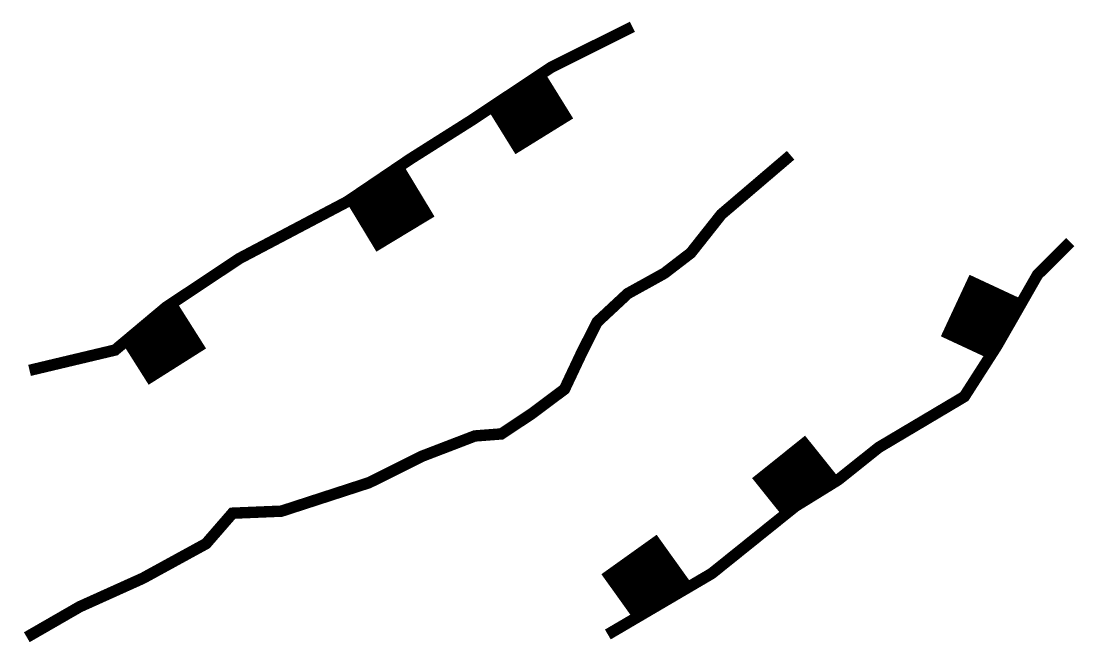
# Model space of a CAD drawing. Extents: x -0.02 to 9.2, y 0.01 to 5.45.
import ezdxf

# ---------------------------------------------------------------- set-up
doc = ezdxf.new("R2010")
doc.units = 0
doc.header["$MEASUREMENT"] = 0
doc.layers.get('0').update_dxf_attribs({"linetype": 'CONTINUOUS'})

msp = doc.modelspace()

# ---------------------------------------------------------------- linework, layer by layer
for points, const_width in [([(0.0506, 2.3971), (0.7988, 2.5751), (1.2442, 2.9487), (1.8856, 3.3757), (2.8299, 3.8739), (3.3822, 4.2476), (3.9166, 4.5856), (4.6115, 5.0483), (5.3241, 5.4041)], 0.1), ([(4.5533, 4.4456), (4.2963, 4.8604)], 0.5942), ([(0.0267, 0.0616), (0.4899, 0.3285), (1.0422, 0.5776), (1.5945, 0.8801), (1.8261, 1.147), (2.2537, 1.1648), (3.0198, 1.4139), (3.483, 1.6452), (3.9462, 1.8231), (4.1778, 1.8409), (4.4451, 2.0188), (4.7301, 2.2323), (4.8727, 2.5348), (5.0152, 2.8195), (5.2824, 3.0686), (5.6031, 3.2465), (5.8347, 3.4245), (6.102, 3.7625), (6.7079, 4.2798)], 0.1), ([(3.3388, 3.5896), (3.0731, 4.0292)], 0.5942), ([(5.1092, 0.0855), (6.0178, 0.6192), (6.7482, 1.2064), (7.1224, 1.4377), (7.4787, 1.7224), (8.227, 2.1672), (8.512, 2.612), (8.8683, 3.2348), (9.1534, 3.5195)], 0.1), ([(8.1474, 2.9644), (8.5944, 2.7561)], 0.5942), ([(1.3435, 2.4299), (1.0891, 2.8323)], 0.5942), ([(6.6027, 1.6397), (6.8872, 1.2846)], 0.5942), ([(5.2944, 0.7855), (5.5921, 0.3692)], 0.5942)]:
    msp.add_lwpolyline(points, dxfattribs=dict(const_width=const_width))

doc.saveas('drawing.dxf')
